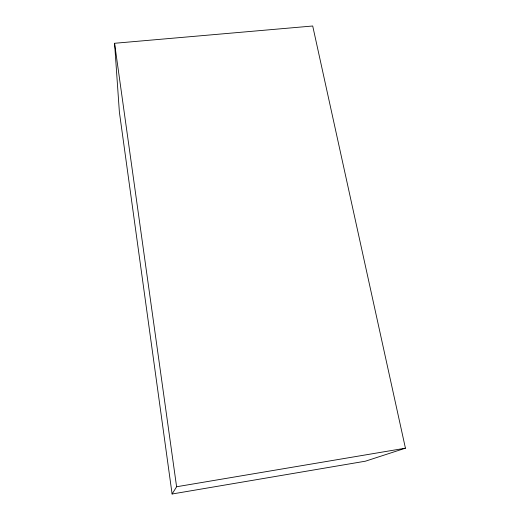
<?xml version="1.0" encoding="UTF-8"?>
<svg xmlns="http://www.w3.org/2000/svg" width="520" height="520" viewBox="0 0 520 520"><rect width="100%" height="100%" fill="white"/><g stroke="black" fill="none" stroke-linecap="round" stroke-linejoin="round"><path stroke-width="0.78" d="M172.094 494L176.599 486.753L114.569 43.284L312.709 26L405.431 448.182L365.43 461.188L172.094 494L119.379 112.041L114.569 43.284M176.599 486.753L405.431 448.182"/></g></svg>
